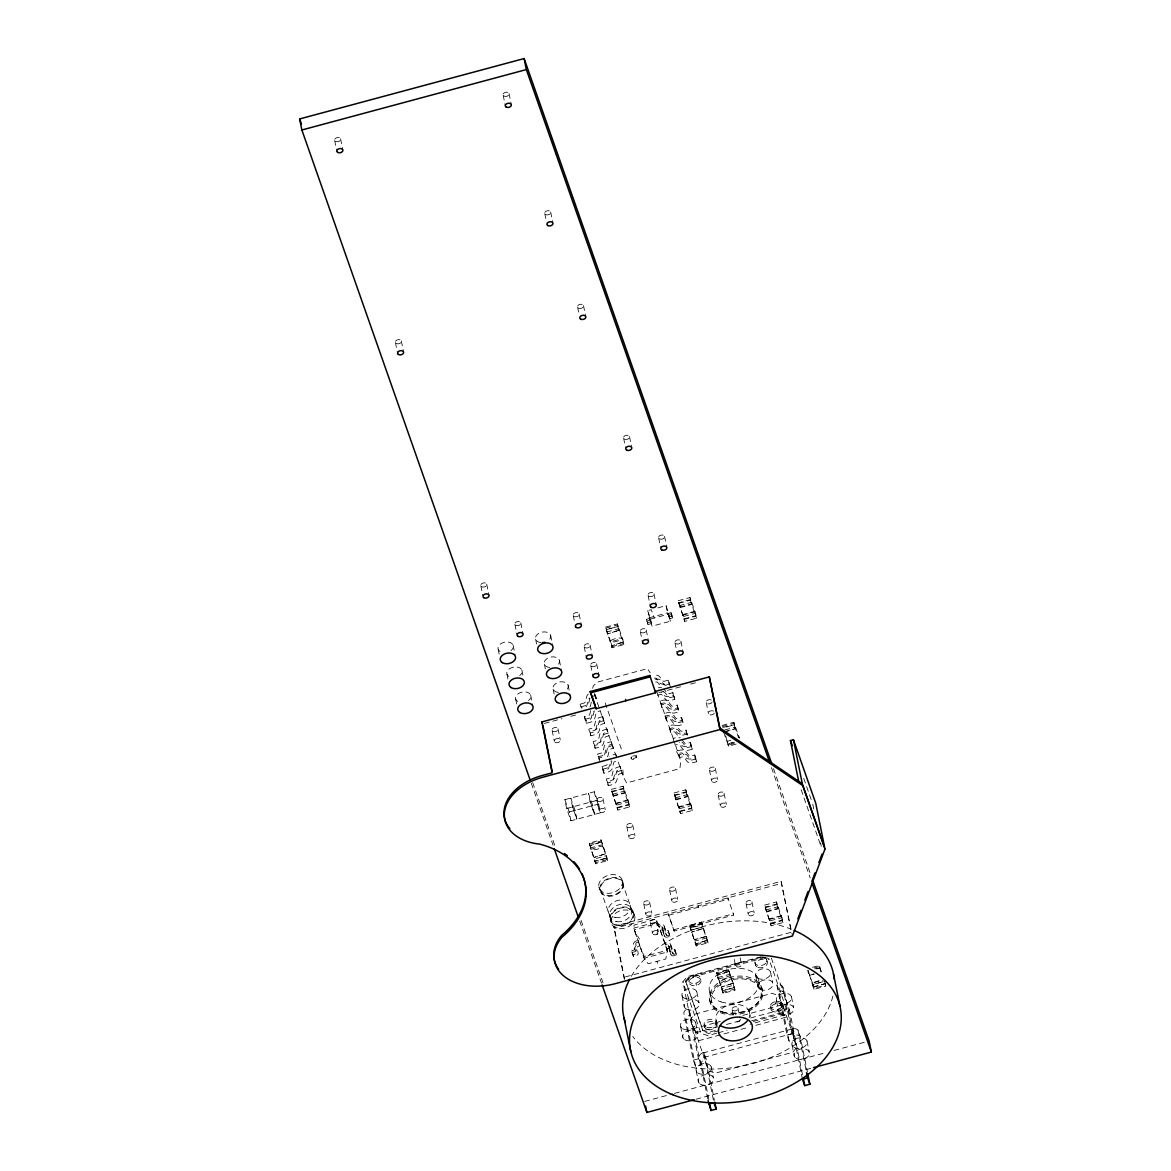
<?xml version="1.0" encoding="UTF-8"?>
<svg xmlns="http://www.w3.org/2000/svg" width="1171" height="1171" viewBox="0 0 1171 1171"><rect width="100%" height="100%" fill="white"/><g stroke="black" fill="none" stroke-linecap="round" stroke-linejoin="round"><path stroke-width="0.75" stroke-dasharray="5 3.75" d="M622.899 769.903L623.309 776.636L626.587 782.945L679.868 768.615L680.79 761.165L674.657 742.546M657.165 934.429L657.751 923.392L656.214 919.089L634.038 925.061L634.17 929.745L644.167 958.229L648.105 963.748L665.787 958.99L667.426 950.223L657.414 921.738L633.833 928.091L644.167 958.229L667.748 951.877L657.751 923.392L634.17 929.745L639.483 939.201M592.716 688.328L593.331 685.679L598.235 681.888L647.446 668.641L650.198 672.857M589.935 698.311L589.13 701.678A5.84 4.289 -19.4 0 1 584.402 705.908L580.655 706.918L580.099 704.166L584.036 703.083A2.02 1.478 -19.4 0 0 585.427 701.853L586.803 696.189A5.855 4.289 -19.4 0 1 588.31 694.037M591.311 702.234L590.521 705.615A5.84 4.289 -19.4 0 1 589.921 706.962M590.667 710.724L589.803 714.325A2.02 1.478 -19.4 0 1 588.413 715.554L584.475 716.637L585.032 719.389L586.408 723.327L590.155 722.317A5.84 4.289 -19.4 0 0 594.897 718.086L596.083 713.022A2.035 1.493 -19.4 0 1 597.737 711.544L600.225 710.87M594.312 710.782L593.521 714.149A5.84 4.289 -19.4 0 1 588.779 718.379L585.032 719.389M611.833 760.682L611.042 764.048A5.84 4.289 -19.4 0 1 606.3 768.278L602.553 769.288L601.996 766.522L605.934 765.453A2.02 1.478 -19.4 0 0 607.325 764.209L607.398 763.99M700.741 1065.156L690.597 1014.862L688.358 1008.48A5.65 4.142 -19.4 0 0 683.805 1012.856L693.349 1060.15L695.589 1066.532L700.741 1065.156L698.502 1058.76L682.883 981.825L687.114 976.658L762.731 956.312M719.053 1030.67L708.66 1033.466L703.229 1031.71L685.591 981.02L688.958 976.907L763.404 956.868M685.811 982.103L689.177 977.99L763.624 957.951L769.069 959.708M771.308 958.024L789.415 1009.592L785.185 1014.759L750.011 1024.23M751.723 1020.731L782.887 1012.344L786.268 1008.216L786.488 1009.3L783.106 1013.427L751.943 1021.815M678.229 600.708L690.012 597.547L695.53 613.253L696.54 618.229L684.742 621.391L678.229 600.708L684.742 621.391M657.868 607.895L666.109 605.67L670.485 621.201L652.027 626.163L647.651 610.647L651.281 609.681L654.208 618.01M679.034 603.226L690.817 600.064M679.224 605.685L691.022 602.509L696.54 618.229M605.553 627.1L617.337 623.923L622.855 639.644L623.865 644.606L612.067 647.783L605.553 627.1L610.999 642.879L622.855 639.644C619.752 633.409 596.317 647.475 622.284 638.224M679.809 607.09L691.593 603.929M605.831 628.139L617.629 624.963L618.142 626.441L606.344 629.617L618.142 626.441M649.1 617.834L667.558 612.857L670.485 621.201M646.436 619.298L649.598 618.449L650.769 621.786L651.149 623.66L647.987 624.509L646.436 619.298L647.987 624.509M668.07 613.487L671.027 612.696L672.169 616.034L672.535 617.907L669.607 618.698L668.07 613.487L669.607 618.698M647.651 610.647L650.578 618.991L669.036 614.028M606.549 632.062L618.405 628.827L623.865 644.606M646.816 621.172L649.964 620.323L649.598 618.449M668.304 615.434L671.407 614.57L671.027 612.696M647.622 622.621L650.769 621.786M669.226 616.824L672.169 616.034L671.334 613.619M683.161 615.024L694.959 611.848M683.747 616.429L695.53 613.253M683.952 618.874L695.735 615.712M611.789 646.743L623.572 643.567M592.702 696.335L595.278 695.647L594.59 693.686M666.182 685.079L669.841 684.098L668.451 680.161L664.513 681.215A2.02 1.478 -19.4 0 1 662.786 680.819L659.39 676.443A5.855 4.289 -19.4 0 0 654.369 675.243L653.886 675.36M670.398 686.85L669.007 682.927L665.274 683.937A5.84 4.289 -19.4 0 1 659.405 682.561L656.389 678.624A2.035 1.493 -19.4 0 0 654.355 678.141M544.339 723.444L561.963 718.701M570.775 716.33L577.83 714.442M658.892 692.632L681.8 686.455M690.612 684.084L697.667 682.195M657.634 695.208L660.107 694.549A2.035 1.493 -19.4 0 1 662.157 695.032L665.157 698.955A5.84 4.289 -19.4 0 0 671.027 700.331L674.774 699.336L674.218 696.569L672.842 692.647L668.89 693.686A2.02 1.478 -19.4 0 1 667.177 693.291L664.03 689.192M674.774 699.336L673.398 695.398L669.651 696.408A5.84 4.289 -19.4 0 1 663.781 695.032L661.776 692.412M674.218 696.569L670.266 697.623A2.02 1.478 -19.4 0 1 668.553 697.213L665.157 692.837A5.855 4.289 -19.4 0 0 662.976 691.68M584.475 716.637L585.851 720.56L589.803 719.492A2.02 1.478 -19.4 0 0 591.179 718.247L592.555 712.583A5.855 4.289 -19.4 0 1 593.316 711.251M602.67 716.667L599.611 717.501A5.855 4.289 -19.4 0 0 595.556 721.131L594.18 726.796A2.02 1.478 -19.4 0 1 592.804 728.04L588.852 729.109L589.408 731.86L590.799 735.798L594.531 734.788A5.84 4.289 -19.4 0 0 599.274 730.558L600.474 725.493A2.035 1.493 -19.4 0 1 602.114 724.015L604.602 723.356L602.67 716.667L603.226 719.418L600.738 720.092A2.035 1.493 -19.4 0 0 599.084 721.57L597.898 726.62A5.84 4.289 -19.4 0 1 593.155 730.865L589.408 731.86M660.634 703.756L663.108 703.098A2.035 1.493 -19.4 0 1 665.157 703.581L668.158 707.504A5.84 4.289 -19.4 0 0 674.028 708.879L677.775 707.87L679.151 711.807L675.404 712.817A5.84 4.289 -19.4 0 1 669.534 711.426L666.533 707.504A2.035 1.493 -19.4 0 0 664.484 707.021L662.01 707.694L660.078 701.005L663.137 700.199A5.855 4.289 -19.4 0 1 668.158 701.385L671.554 705.762A2.02 1.478 -19.4 0 0 673.266 706.157L677.219 705.118L679.151 711.807M604.046 720.589L600.986 721.438A5.855 4.289 -19.4 0 0 596.947 725.054L595.571 730.719A2.02 1.478 -19.4 0 1 594.18 731.963L590.243 733.031L588.852 729.109M678.595 709.041L674.657 710.094A2.02 1.478 -19.4 0 1 672.93 709.685L669.534 705.308A5.855 4.289 -19.4 0 0 664.513 704.122L661.454 704.927L662.01 707.694M607.046 729.138L603.987 729.972A5.855 4.289 -19.4 0 0 599.947 733.602L598.571 739.267A2.02 1.478 -19.4 0 1 597.181 740.511L593.243 741.58L593.799 744.346L595.175 748.269L598.923 747.259A5.84 4.289 -19.4 0 0 603.65 743.029L604.851 737.964A2.035 1.493 -19.4 0 1 606.505 736.486L608.979 735.827L607.046 729.138L607.603 731.89L605.114 732.563A2.035 1.493 -19.4 0 0 603.475 734.041L602.275 739.106A5.84 4.289 -19.4 0 1 597.532 743.336L593.799 744.346M665.011 716.228L667.485 715.569A2.035 1.493 -19.4 0 1 669.534 716.052L672.535 719.975A5.84 4.289 -19.4 0 0 678.404 721.351L682.151 720.341L683.527 724.278L679.795 725.288A5.84 4.289 -19.4 0 1 673.925 723.912L670.91 719.975A2.035 1.493 -19.4 0 0 668.875 719.492L666.387 720.165L664.455 713.476L667.514 712.671A5.855 4.289 -19.4 0 1 672.535 713.856L675.93 718.233A2.02 1.478 -19.4 0 0 677.658 718.643L681.595 717.589L683.527 724.278M608.422 733.061L605.363 733.91A5.855 4.289 -19.4 0 0 601.323 737.54L599.947 743.19A2.02 1.478 -19.4 0 1 598.557 744.434L594.619 745.503L593.243 741.58M682.971 721.512L679.034 722.566A2.02 1.478 -19.4 0 1 677.306 722.156L673.911 717.779A5.855 4.289 -19.4 0 0 668.89 716.593L665.831 717.399L666.387 720.165M607.442 756.861A5.84 4.289 -19.4 0 0 608.042 755.5L609.227 750.45A2.035 1.493 -19.4 0 1 610.881 748.972L613.355 748.298L611.423 741.609L608.364 742.458A5.855 4.289 -19.4 0 0 604.324 746.073L602.948 751.738A2.02 1.478 -19.4 0 1 601.557 752.982L597.62 754.051L599.098 759.437M669.388 728.699L671.876 728.04A2.035 1.493 -19.4 0 1 673.911 728.523L676.926 732.446A5.84 4.289 -19.4 0 0 682.795 733.822L686.528 732.826L687.919 736.749L685.972 730.06L682.034 731.114A2.02 1.478 -19.4 0 1 680.322 730.704L676.911 726.327A5.855 4.289 -19.4 0 0 671.891 725.142L668.831 725.947L670.763 732.636L673.252 731.963A2.035 1.493 -19.4 0 1 675.301 732.446L678.302 736.383A5.84 4.289 -19.4 0 0 680.263 737.715M612.799 745.532L609.754 746.381A5.855 4.289 -19.4 0 0 605.7 750.011L604.324 755.676A2.02 1.478 -19.4 0 1 602.933 756.905L598.996 757.988L597.62 754.051M598.176 756.817L601.923 755.807A5.84 4.289 -19.4 0 0 606.651 751.577L607.851 746.513A2.035 1.493 -19.4 0 1 609.505 745.034L611.979 744.375L611.423 741.609M687.362 733.983L683.41 735.037A2.02 1.478 -19.4 0 1 681.698 734.641L678.287 730.265A5.855 4.289 -19.4 0 0 673.281 729.065L670.207 729.87L670.763 732.636M722.024 725.449L733.822 722.273L739.34 737.993M722.317 726.488L734.1 723.327L734.627 724.79L722.829 727.967M722.727 727.411L734.627 724.79M724.717 729.957L734.89 727.176L738.477 737.628M725.303 731.377L735.403 728.655L725.405 731.934M674.598 742.341L675.155 745.107L677.628 744.434A2.035 1.493 -19.4 0 1 679.678 744.932L682.678 748.855A5.84 4.289 -19.4 0 0 688.548 750.23L692.295 749.22L691.739 746.469L690.363 742.531L686.411 743.585A2.02 1.478 -19.4 0 1 684.698 743.175L681.551 739.091M692.295 749.22L690.919 745.298L687.172 746.308A5.84 4.289 -19.4 0 1 681.302 744.932L679.297 742.312M691.739 746.469L687.787 747.508A2.02 1.478 -19.4 0 1 686.074 747.113L682.678 742.736A5.855 4.289 -19.4 0 0 681.917 742.151M601.996 766.522L603.372 770.459L607.325 769.376A2.02 1.478 -19.4 0 0 608.7 768.147L610.076 762.482A5.855 4.289 -19.4 0 1 610.838 761.135M620.191 766.551L617.132 767.4A5.855 4.289 -19.4 0 0 613.077 771.03L611.701 776.695A2.02 1.478 -19.4 0 1 610.325 777.925L606.373 778.993L606.929 781.76L608.32 785.682L612.052 784.687A5.84 4.289 -19.4 0 0 616.795 780.457L617.995 775.392A2.035 1.493 -19.4 0 1 619.635 773.914L622.123 773.241L620.191 766.551L620.747 769.318L618.259 769.976A2.035 1.493 -19.4 0 0 616.605 771.469L615.419 776.519A5.84 4.289 -19.4 0 1 610.677 780.75L606.929 781.76M602.553 769.288L603.929 773.211L607.676 772.201A5.84 4.289 -19.4 0 0 612.418 767.971L613.604 762.921A2.035 1.493 -19.4 0 1 615.258 761.443L617.746 760.769L623.309 776.636M730.924 740.262L727.484 741.228L728.274 745.093L735.007 743.278M621.567 770.489L618.508 771.323A5.855 4.289 -19.4 0 0 614.468 774.953L613.092 780.618A2.02 1.478 -19.4 0 1 611.701 781.862L607.764 782.931L606.373 778.993M732.797 742.253L727.864 744.171L734.598 742.355M696.672 761.692L695.296 757.769L691.549 758.779A5.84 4.289 -19.4 0 1 685.679 757.403L682.678 753.465A2.035 1.493 -19.4 0 0 680.629 752.982L678.155 753.656L679.531 757.578L682.005 756.92A2.035 1.493 -19.4 0 1 684.054 757.403L687.055 761.326A5.84 4.289 -19.4 0 0 692.925 762.702L696.672 761.692L696.116 758.94L694.74 755.002L690.788 756.056A2.02 1.478 -19.4 0 1 689.075 755.661L685.679 751.27A5.855 4.289 -19.4 0 0 680.658 750.084L677.599 750.889L678.214 753.846M723.722 732.387L728.552 746.132L736.969 743.863M696.116 758.94L692.178 759.994A2.02 1.478 -19.4 0 1 690.451 759.584L687.055 755.207A5.855 4.289 -19.4 0 0 682.034 754.022L678.975 754.827L679.604 757.783M564.861 799.676L594.341 791.742L598.659 804.023L600.43 812.85L570.965 820.783L566.647 808.517L564.861 799.676L569.179 811.957L570.965 820.783M611.321 789.371L623.104 786.195L628.622 801.915L629.632 806.878L617.834 810.054L611.321 789.371L617.834 810.054M612.126 791.889L623.909 788.712M612.316 794.333L624.114 791.172L629.632 806.878M612.901 795.753L624.685 792.577M566.647 808.517L596.127 800.583L600.43 812.85M569.179 811.957L598.659 804.023M616.253 803.672L628.051 800.496M616.839 805.092L628.622 801.915M617.044 807.536L628.827 804.36M674.042 792.972L685.825 789.796L691.358 805.516L692.354 810.478L680.556 813.655L674.042 792.972L680.556 813.655M674.847 795.49L686.63 792.313M675.038 797.934L686.835 794.772L692.354 810.478M675.623 799.354L687.406 796.178M678.975 807.273L690.773 804.096M679.561 808.693L691.358 805.516M679.765 811.137L691.549 807.961M606.724 858.094L594.941 861.271L606.724 858.094L607.237 859.573L595.454 862.734L594.678 858.885L606.519 855.65L607.529 860.612L595.732 863.788L589.218 843.105L601.001 839.929L606.461 855.708M589.496 844.145L601.294 840.968M590.799 849.487C617.088 840.075 592.76 854.493 590.272 848.009L602.07 844.833L602.582 846.311M624.304 979.073L613.692 926.407L781.101 881.368L792.064 934.224M613.692 926.407L614.394 928.398L781.804 883.344M668.582 915.224L728.157 899.196L727.894 897.864L733.734 915.078L674.159 931.106L668.304 913.892L674.159 931.106M669.607 934.721L668.231 930.784C662.962 929.042 665.684 938.469 669.607 934.721L669.944 936.376L667.368 937.063A2.679 1.961 -19.4 0 1 664.396 935.834L663.342 930.579A1.537 1.127 -19.4 0 0 661.644 929.876L660.166 930.272L659.829 928.618L661.791 928.105A3.835 2.81 -19.4 0 1 665.45 929.642L666.621 935.263M708.074 942.772L702.629 926.993L690.773 930.228L689.763 925.266L701.561 922.089L708.074 942.772L696.291 945.948L690.831 930.169M764.634 905.11L776.432 901.948L781.95 917.654L782.945 922.631L771.162 925.793L764.634 905.11L771.162 925.793M673.881 929.774L733.47 913.746L733.734 915.078M669.944 936.376L668.568 932.438L665.977 933.141A2.679 1.961 -19.4 0 1 663.02 931.896L661.952 926.656A1.537 1.127 -19.4 0 0 660.268 925.954L658.79 926.349L658.453 924.695L660.415 924.182A3.835 2.81 -19.4 0 1 664.074 925.705L665.45 929.642M690.568 927.783C716.974 918.942 692.764 929.891 690.056 926.305L701.839 923.129L702.366 924.607M765.439 907.627L777.237 904.466M765.644 910.087L777.427 906.91L782.945 922.631M766.215 911.492L778.012 908.315M631.711 950.823L634.594 949.871L633.496 944.148A3.835 2.81 -19.4 0 1 636.204 940.913L638.151 940.372L638.488 942.026L637.009 942.421A1.537 1.127 -19.4 0 0 635.765 943.914L636.819 949.169A2.679 1.961 -19.4 0 1 634.623 951.789L632.047 952.477L631.711 950.823L633.423 956.414L635.999 955.712A2.679 1.961 -19.4 0 0 638.195 953.092L637.141 947.851A1.537 1.127 -19.4 0 1 638.385 946.344L639.864 945.948L639.527 944.294L637.58 944.836A3.835 2.81 -19.4 0 0 634.887 948.071L635.97 953.794L633.087 954.76M706.494 936.39L694.71 939.566L706.494 936.39L707.021 937.869M769.581 919.411L781.364 916.249M707.079 937.81L695.223 941.03L694.71 939.566M770.152 920.83L781.95 917.654M770.357 923.275L782.155 920.113M676.165 953.384L674.789 949.447C669.314 947.778 672.388 957.161 676.165 953.384L676.501 955.038L673.911 955.726A2.679 1.961 -19.4 0 1 670.954 954.482L669.885 949.242A1.537 1.127 -19.4 0 0 668.187 948.539L666.723 948.934L666.387 947.28L668.348 946.768A3.835 2.81 -19.4 0 1 672.008 948.29L673.179 953.926M696.013 944.895L707.796 941.733M676.501 955.038L675.111 951.101L672.535 951.803A2.679 1.961 -19.4 0 1 669.563 950.559L668.509 945.319A1.537 1.127 -19.4 0 0 666.811 944.616L665.348 945.012L665.011 943.343L666.972 942.845A3.835 2.81 -19.4 0 1 670.617 944.368L672.008 948.29M722.888 992.276L722.112 988.412L733.954 985.177L734.964 990.154L723.166 993.315L716.652 972.633L728.435 969.471L733.895 985.235L734.671 989.1L722.888 992.276L722.375 990.798L734.158 987.636L734.671 989.1M716.93 973.687L728.728 970.51M717.647 977.609L729.504 974.374C733.324 977.58 716.52 982.088 717.721 977.551M718.233 979.015L730.016 975.838M812.498 967.319L819.246 965.504L822.291 974.213M814.474 967.919L819.524 966.558L820.037 968.022L816.67 968.929M814.87 968.827L820.037 968.022M814.079 973.701L809.146 975.619L814.196 974.257M819.012 980.625L812.396 982.981L824.179 979.805M825.087 982.879L825.76 986.187L813.977 989.363L808.136 970.642L812.908 984.46L824.691 981.283L825.482 985.148L813.684 988.324L812.908 984.46L824.765 981.225M813.172 986.846L824.955 983.669L825.76 986.187M813.274 987.402L824.955 983.669M717.735 1026.791L695.193 1032.866L694.301 1028.445L720.311 1021.449M742.853 1015.389L782.726 1004.645L796.983 1047.123L792.752 1052.29L715.379 1073.119L708.557 1070.923L694.301 1028.445M726.401 1024.464L742.004 1020.263M750.67 1017.936L783.619 1009.065L782.726 1004.645M715.364 1030.509L708.44 1032.368L703.01 1030.626L685.591 981.02M716.593 1033.217L707.811 1035.588L700.99 1033.393L682.883 981.825M718.35 1032.749L727.147 1030.378M698.604 1040.726L748.898 1027.187M755.822 1025.328L787.044 1016.926M702.922 1053.007L791.347 1029.207M693.349 1060.15L698.502 1058.76M703.815 1057.413L792.24 1033.627M787 1035.135L792.167 1033.744L794.406 1040.126L789.239 1041.517L787 1035.135L776.856 984.84A5.65 4.142 -19.4 0 1 782.623 986.45L784.863 992.832L794.406 1040.126M644.665 1101.413L672.725 1093.86M674.481 1093.392L825.292 1052.802M834.059 1050.446L865.618 1041.956M695.998 1099.232L811.723 1068.098M655.262 679.282L655.76 679.18A5.855 4.289 -19.4 0 1 660.766 680.366L664.177 684.742A2.02 1.478 -19.4 0 0 665.889 685.152M658.263 687.831L658.761 687.714A5.855 4.289 -19.4 0 1 661.6 687.758M764.765 957.307L768.849 958.61L786.488 1009.3M665.245 931.34L664.074 925.705M671.817 950.032L670.617 944.368M676.56 751.548L680.234 758.413M700.961 980.039L700.463 979.058A6.118 4.142 -11.4 0 0 693.905 977.448L692.398 977.946A6.118 4.142 -11.4 0 0 689.046 982.85L689.543 983.83A6.118 4.142 -11.4 0 0 696.116 985.44L697.609 984.943A6.118 4.142 -11.4 0 0 700.961 980.039L700.419 977.653M688.607 980.625L689.09 981.62A6.118 4.142 -11.4 0 0 695.662 983.23L697.169 982.732A6.118 4.142 -11.4 0 0 700.507 977.829L700.024 976.834A6.118 4.142 -11.4 0 0 693.452 975.238L691.944 975.736A6.118 4.142 -11.4 0 0 688.607 980.625L689.134 983.025M594.692 694.125L597.532 700.199M665.889 946.636L667.426 950.223L643.845 956.575L643.713 952.594M803.716 778.334L812.162 802.369M801.125 789.664L821.032 846.326M773.489 768.674L811.02 875.542M771.484 767.649L810.215 877.972M739.282 738.052L738.652 736.032M820.827 971.886L819.246 965.504M725.683 735.827L728.552 746.132M802.486 1079.238L792.343 1028.943A5.504 4.04 -19.4 0 1 798.022 1030.129L800.261 1036.511L807.39 1071.86M776.856 984.84L779.11 991.222L789.239 1041.517M792.343 1028.943L794.582 1035.325A5.504 4.04 -19.4 0 1 800.261 1036.511M783.619 1009.065L778.876 995.57L772.055 993.359L694.681 1014.188L690.451 1019.356L695.193 1032.866M657.077 692.456L673.969 740.584M734.964 990.154L728.435 969.471M716.652 972.633L723.166 993.315M689.763 925.266L696.291 945.948M605.187 702.981L621.611 749.777M616.488 756.042L615.8 754.08L612.755 754.929A5.855 4.289 -19.4 0 0 609.813 756.803M594.385 694.286L616.356 756.847M661.922 926.51L663.298 930.447M668.465 945.173L669.856 949.11M663.093 932.145L664.469 936.068M669.636 950.808L671.027 954.731M707.708 1098.793L699.16 1056.374A5.504 4.04 -19.4 0 1 703.8 1052.422L706.04 1058.804L714.412 1100.301M580.099 704.166L581.475 708.089L585.412 707.021A2.02 1.478 -19.4 0 0 586.803 705.776L588.179 700.112A5.855 4.289 -19.4 0 1 589.686 697.96M656.946 961.376L657.634 963.338M622.387 880.782A12.237 8.973 -19.4 0 1 606.241 893.195A12.237 8.973 -19.4 0 1 603.153 877.899A12.237 8.973 -19.4 0 1 622.387 880.782L623.426 883.739A12.237 8.973 -19.4 0 1 607.281 896.137A12.237 8.973 -19.4 0 1 604.192 880.841A12.237 8.973 -19.4 0 1 623.426 883.739M633.774 913.204A12.237 8.973 -19.4 0 1 617.629 925.602A12.237 8.973 -19.4 0 1 614.541 910.306A12.237 8.973 -19.4 0 1 633.774 913.204L634.799 916.146A12.237 8.973 -19.4 0 1 618.654 928.559A12.237 8.973 -19.4 0 1 615.58 913.263A12.237 8.973 -19.4 0 1 634.799 916.146M622.679 883.929A11.476 8.402 -19.4 0 1 607.544 895.566A11.476 8.402 -19.4 0 1 604.66 881.221A11.476 8.402 -19.4 0 1 622.679 883.929L633.028 913.395A11.476 8.402 -19.4 0 1 617.893 925.031A11.476 8.402 -19.4 0 1 615.009 910.687A11.476 8.402 -19.4 0 1 633.028 913.395M590.008 801.066L594.312 813.333M607.529 860.612L601.001 839.929M632.047 952.477L633.423 956.414M589.218 843.105L595.732 863.788M594.941 861.271L595.454 862.734M572.326 805.824L576.63 818.105M600.577 889.887L610.925 919.352M598.805 887.135L599.845 890.077M610.193 919.542L611.218 922.485M532.688 782.535L555.683 848.038M581.109 920.435L603.504 984.211M531.283 783.238L553.078 845.286M579.704 921.123L601.499 983.186M782.901 1007.075L782.667 1006.021A6.118 4.142 -11.4 0 0 776.754 1003.62L775.187 1003.942A6.118 4.142 -11.4 0 0 770.796 1008.509L771.03 1009.563A6.118 4.142 -11.4 0 0 776.944 1011.978L778.51 1011.642A6.118 4.142 -11.4 0 0 782.901 1007.075L782.272 1004.001M770.342 1006.299L770.577 1007.353A6.118 4.142 -11.4 0 0 776.49 1009.753L778.056 1009.431A6.118 4.142 -11.4 0 0 782.448 1004.864L782.228 1003.81A6.118 4.142 -11.4 0 0 776.3 1001.41L774.748 1001.732A6.118 4.142 -11.4 0 0 770.342 1006.299L770.986 1009.373M812.762 804.082L814.182 811.122M820.564 842.769L821.281 846.282M812.967 984.401L813.977 989.363M807.785 970.335L808.444 973.657M781.101 881.368L791.362 932.233L623.953 977.287L624.641 979.278L614.394 928.398M807.024 1041.063L809.249 1052.114M776.432 901.948L777.427 906.91M791.435 996.653L793.66 1007.689M798.022 1030.129L806.219 1070.777M733.822 722.273L734.817 727.25M789.415 1009.592L802.603 1075.08M782.623 986.45L792.167 1033.744M792.05 1045.103L794.275 1056.14M776.461 1000.678L778.686 1011.729M770.518 971.974L772.743 983.011M777.778 1009.49L778.217 1011.7M766.771 959.796L767.225 962.006M775.026 1001.673L775.48 1003.884M751.958 901.89L754.183 912.926M690.012 597.547L691.022 602.509M706.245 702.585L708.47 713.622M724.088 793.338L726.313 804.389M746.059 903.47L748.284 914.507M761.721 987.68L762.058 989.363M758.457 979.234L760.579 989.758M754.988 962.972L755.427 965.182M715.32 768.396L717.545 779.432M755.778 975.941L758.003 986.977M718.189 794.933L720.414 805.97M664.543 536.318L666.767 547.355M709.421 769.976L711.646 781.028M680.878 641.137L683.103 652.188M658.658 537.899L660.561 547.369M740.16 957.834L741.433 964.143M674.979 642.733L676.882 652.188M749.381 1011.788L750.348 1016.574M666.109 605.67L667.558 612.857M694.74 755.002L695.296 757.769M629.5 436.534L631.418 445.99M734.276 959.415L735.534 965.724M690.363 742.531L690.919 745.298M685.972 730.06L686.528 732.826M681.595 717.589L682.151 720.341M623.616 438.115L625.519 447.585M677.219 705.118L677.775 707.87M734.158 987.636L722.375 990.798M738.008 1008.026L739.926 1017.497M653.989 593.77L656.214 604.807M672.842 692.647L673.398 695.398M668.451 680.161L669.007 682.927M732.124 1009.622L733.397 1015.93M648.105 595.351L650.329 606.388M685.825 789.796L686.835 794.772M650.578 618.991L652.027 626.163M673.764 741.184L673.208 738.418L676.282 737.613A5.855 4.289 -19.4 0 1 679.634 737.803M583.509 305.558L585.734 316.594M646.231 629.983L648.456 641.035M577.61 307.139L579.206 315.028M701.561 922.089L702.556 927.051M698.092 905.871L698.37 907.218M640.332 631.579L642.235 641.035M716.286 1020.702L717.252 1025.474M715.979 1021.844L716.418 1024.054M709.831 992.32L711.953 1002.859M710.138 1001.556L710.475 1003.254M550.663 212.01L552.888 223.046M544.764 213.59L546.359 221.48M695.925 983.142L696.379 985.353M704.181 1025.006L704.635 1027.23M696.833 991.808L699.058 1002.844M693.188 975.326L693.627 977.536M675.491 888.335L677.716 899.372M711.207 1066.854L713.432 1077.891M617.337 623.923L618.347 628.886M703.8 1052.422L713.929 1102.716M509.048 93.504L511.273 104.556M669.592 889.916L671.817 900.953M695.603 1022.444L697.828 1033.481M708.879 1099.876L701.4 1062.756A5.504 4.04 -19.4 0 1 706.04 1058.804M689.397 1011.422L691.739 1023.044M503.149 95.1L505.374 106.137M636.277 755.866L636.497 756.964M674.789 949.447L675.111 951.101M611.072 642.806L612.067 647.783M682.093 995.774L684.318 1006.811M668.231 930.784L668.568 932.438M695.589 1066.532L686.045 1019.238A5.65 4.142 -19.4 0 1 690.597 1014.862M696.233 1070.88L698.458 1081.931M631.067 757.271L631.286 758.369M680.629 1026.469L682.854 1037.506M656.184 920.83L658.409 931.867M649.612 902.124L651.837 913.16M632.691 824.765L634.916 835.801M623.104 786.195L624.114 791.172M650.286 922.426L652.51 933.463M596.639 663.811L598.879 674.847M643.713 903.705L645.938 914.756M626.792 826.345L629.017 837.397M590.082 645.104L592.306 656.141M590.755 665.391L592.98 676.428M579.118 613.911L581.358 624.948M595.219 695.442L595.834 698.399M584.183 646.685L586.086 656.141M607.764 782.931L608.32 785.682M573.234 615.507L574.507 621.816M603.372 770.459L603.929 773.211M598.996 757.988L599.552 760.74M594.619 745.503L595.175 748.269M590.243 733.031L590.799 735.798M603.021 798.622L605.246 809.659M585.851 720.56L586.408 723.327M597.122 800.203L599.347 811.24M594.341 791.742L596.127 800.583M568.125 685.137L570.35 696.174M559.372 660.181L561.597 671.232M550.604 635.238L552.829 646.275M553.151 689.163L554.425 695.472M558.011 728.816L560.236 739.852M544.398 664.22L545.349 668.948M535.63 639.264L536.596 644.006M552.127 730.397L554.351 741.433M520.788 622.782L523.013 633.833M530.697 695.208L532.6 704.664M514.889 624.377L516.792 633.833M521.929 670.266L523.525 678.141M513.176 645.309L515.079 654.779M515.723 699.233L516.674 703.961M506.955 674.291L507.921 679.019M486.741 584.168L488.966 595.205M498.202 649.349L499.153 654.077M480.842 585.749L482.745 595.219M401.316 340.937L403.541 351.973M395.417 342.518L397.335 351.988M340.585 138.837L342.81 149.873M334.686 140.432L336.911 151.469M712.085 702.088A3.059 2.064 -11.4 0 1 707.826 703.8A3.059 2.064 -11.4 0 1 706.772 700.785A3.059 2.064 -11.4 0 1 711.397 700.112M540.9 642.586A7.773 5.255 -11.4 0 1 536.259 635.59A7.773 5.255 -11.4 0 1 547.735 632.501A7.773 5.255 -11.4 0 1 548.379 640.566M500.076 651.574A7.773 5.255 -11.4 0 1 500.427 644.021A7.773 5.255 -11.4 0 1 511.303 643.084A7.773 5.255 -11.4 0 1 510.951 650.637M549.653 667.529A7.773 5.255 -11.4 0 1 545.027 660.532A7.773 5.255 -11.4 0 1 556.488 657.458A7.773 5.255 -11.4 0 1 557.147 665.509M508.843 676.516A7.773 5.255 -11.4 0 1 509.195 668.963A7.773 5.255 -11.4 0 1 520.056 668.041A7.773 5.255 -11.4 0 1 519.704 675.594M558.421 692.471A7.773 5.255 -11.4 0 1 553.781 685.489A7.773 5.255 -11.4 0 1 565.256 682.4A7.773 5.255 -11.4 0 1 565.9 690.466M517.597 701.458A7.773 5.255 -11.4 0 1 517.948 693.905A7.773 5.255 -11.4 0 1 528.824 692.983A7.773 5.255 -11.4 0 1 528.472 700.536M714.31 713.124A3.059 2.064 -11.4 0 1 709.597 714.691A3.059 2.064 -11.4 0 1 709.758 711.251A3.059 2.064 -11.4 0 1 714.354 712.027M740.248 1019.063A3.059 2.064 -11.4 0 1 737.979 1021.829A3.059 2.064 -11.4 0 1 734.349 1020.658M832.888 996.111A107.029 72.441 -11.4 0 1 742.809 1065.932A107.029 72.441 -11.4 0 1 632.75 1036.408M631.271 976.394A107.029 72.441 -11.4 0 1 790.776 928.998M717.852 1023.395A17.17 11.622 -11.4 0 1 731.158 1004.733A17.17 11.622 -11.4 0 1 749.103 1017.906M762.628 957.19A6.118 4.142 -11.4 0 1 765.732 963.367A6.118 4.142 -11.4 0 1 755.807 964.216A6.118 4.142 -11.4 0 1 759.496 957.454M779.11 991.222A5.65 4.142 -19.4 0 1 784.863 992.832M733.705 1014.818A26.772 18.121 -11.4 0 1 714.383 988.324A26.772 18.121 -11.4 0 1 759.877 985.484A26.772 18.121 -11.4 0 1 735.417 1014.701M636.029 755.441A2.708 1.83 -11.4 0 1 634.287 758.31A2.708 1.83 -11.4 0 1 630.993 756.788M632.633 756.173A2.708 1.83 -11.4 0 1 636.541 757.125A2.708 1.83 -11.4 0 1 633.335 759.54A2.708 1.83 -11.4 0 1 631.608 756.934M655.731 682.078A2.035 1.493 -19.4 0 1 657.78 682.561L660.781 686.484A5.84 4.289 -19.4 0 0 661.425 687.128M690.714 599.508L678.917 602.684L679.912 607.647L691.71 604.47L690.714 599.508M618.917 630.305L607.237 634.023L618.917 630.305M694.842 611.291L683.059 614.468L684.054 619.43L695.852 616.253L694.842 611.291M623.06 642.089L611.379 645.821L623.06 642.089M623.806 788.156L612.009 791.333L613.004 796.309L624.802 793.133L623.806 788.156M627.934 799.954L616.151 803.116L617.146 808.092L628.944 804.916L627.934 799.954M686.528 791.757L674.73 794.933L675.74 799.91L687.523 796.734L686.528 791.757M690.656 803.555L678.873 806.717L679.868 811.693L691.666 808.517L690.656 803.555M601.689 841.89L590.023 845.623L601.689 841.89M605.831 853.674L594.151 857.406L605.831 853.674M777.12 903.91L765.336 907.086L766.332 912.048L778.115 908.872L777.12 903.91M703.142 928.471L691.461 932.189L703.142 928.471M781.262 915.693L769.464 918.869L770.474 923.831L782.257 920.655L781.262 915.693M707.284 940.254L695.603 943.987L707.284 940.254M729.138 971.432L717.457 975.15L729.138 971.432M733.266 983.216L721.585 986.933L733.266 983.216M671.993 616.224L671.407 614.57L672.535 617.907L671.949 616.239M592.76 805.604L588.442 793.338L590.228 802.164L594.546 814.445L592.76 805.604M575.078 810.376L570.76 798.095L572.546 806.921L576.849 819.202L575.078 810.376M552.858 731.275A3.059 2.064 -11.4 0 0 557.967 729.899A3.059 2.064 -11.4 0 0 554.381 727.645A3.059 2.064 -11.4 0 0 552.858 731.275M644.445 904.583A3.059 2.064 -11.4 0 0 649.554 903.207A3.059 2.064 -11.4 0 0 645.968 900.953A3.059 2.064 -11.4 0 0 644.445 904.583M718.921 795.812A3.059 2.064 -11.4 0 0 724.029 794.436A3.059 2.064 -11.4 0 0 720.443 792.167A3.059 2.064 -11.4 0 0 718.921 795.812M710.168 770.855A3.059 2.064 -11.4 0 0 715.276 769.479A3.059 2.064 -11.4 0 0 711.675 767.225A3.059 2.064 -11.4 0 0 710.168 770.855M627.524 827.224A3.059 2.064 -11.4 0 0 632.633 825.848A3.059 2.064 -11.4 0 0 629.047 823.594A3.059 2.064 -11.4 0 0 627.524 827.224M573.966 616.37A3.059 2.064 -11.4 0 0 579.074 615.009A3.059 2.064 -11.4 0 0 575.488 612.74A3.059 2.064 -11.4 0 0 573.966 616.37M648.836 596.229A3.059 2.064 -11.4 0 0 653.945 594.853A3.059 2.064 -11.4 0 0 650.359 592.599A3.059 2.064 -11.4 0 0 648.836 596.229M659.39 538.777A3.059 2.064 -11.4 0 0 664.499 537.401A3.059 2.064 -11.4 0 0 660.912 535.147A3.059 2.064 -11.4 0 0 659.39 538.777M624.348 438.993A3.059 2.064 -11.4 0 0 629.456 437.617A3.059 2.064 -11.4 0 0 625.87 435.363A3.059 2.064 -11.4 0 0 624.348 438.993M578.357 308.017A3.059 2.064 -11.4 0 0 583.465 306.641A3.059 2.064 -11.4 0 0 579.879 304.387A3.059 2.064 -11.4 0 0 578.357 308.017M545.496 214.469A3.059 2.064 -11.4 0 0 550.604 213.093A3.059 2.064 -11.4 0 0 547.018 210.839A3.059 2.064 -11.4 0 0 545.496 214.469M503.881 95.978A3.059 2.064 -11.4 0 0 508.99 94.602A3.059 2.064 -11.4 0 0 505.404 92.333A3.059 2.064 -11.4 0 0 503.881 95.978M335.433 141.296A3.059 2.064 -11.4 0 0 340.541 139.935A3.059 2.064 -11.4 0 0 336.955 137.666A3.059 2.064 -11.4 0 0 335.433 141.296M396.164 343.396A3.059 2.064 -11.4 0 0 401.272 342.02A3.059 2.064 -11.4 0 0 397.672 339.766A3.059 2.064 -11.4 0 0 396.164 343.396M481.574 586.627A3.059 2.064 -11.4 0 0 486.682 585.251A3.059 2.064 -11.4 0 0 483.096 582.997A3.059 2.064 -11.4 0 0 481.574 586.627M584.915 647.563A3.059 2.064 -11.4 0 0 590.023 646.187A3.059 2.064 -11.4 0 0 586.437 643.933A3.059 2.064 -11.4 0 0 584.915 647.563M641.079 632.457A3.059 2.064 -11.4 0 0 646.172 631.081A3.059 2.064 -11.4 0 0 642.586 628.812A3.059 2.064 -11.4 0 0 641.079 632.457M732.856 1010.485A3.059 2.064 -11.4 0 0 737.964 1009.124A3.059 2.064 -11.4 0 0 734.378 1006.855A3.059 2.064 -11.4 0 0 732.856 1010.485M591.487 666.27A3.059 2.064 -11.4 0 0 596.595 664.894A3.059 2.064 -11.4 0 0 593.009 662.64A3.059 2.064 -11.4 0 0 591.487 666.27M675.726 643.611A3.059 2.064 -11.4 0 0 680.819 642.235A3.059 2.064 -11.4 0 0 677.233 639.966A3.059 2.064 -11.4 0 0 675.726 643.611M746.805 904.349A3.059 2.064 -11.4 0 0 751.899 902.973A3.059 2.064 -11.4 0 0 748.313 900.719A3.059 2.064 -11.4 0 0 746.805 904.349M515.621 625.255A3.059 2.064 -11.4 0 0 520.729 623.88A3.059 2.064 -11.4 0 0 517.143 621.611A3.059 2.064 -11.4 0 0 515.621 625.255M597.854 801.081A3.059 2.064 -11.4 0 0 602.963 799.705A3.059 2.064 -11.4 0 0 599.376 797.451A3.059 2.064 -11.4 0 0 597.854 801.081M670.339 890.794A3.059 2.064 -11.4 0 0 675.447 889.418A3.059 2.064 -11.4 0 0 671.861 887.164A3.059 2.064 -11.4 0 0 670.339 890.794M651.017 923.29A3.059 2.064 -11.4 0 0 656.126 921.928A3.059 2.064 -11.4 0 0 652.54 919.659A3.059 2.064 -11.4 0 0 651.017 923.29M778.334 1002.903A7.773 5.255 -11.4 0 0 791.303 999.419A7.773 5.255 -11.4 0 0 782.184 993.681A7.773 5.255 -11.4 0 0 778.334 1002.903M682.503 1028.694A7.773 5.255 -11.4 0 0 695.472 1025.211A7.773 5.255 -11.4 0 0 686.367 1019.473A7.773 5.255 -11.4 0 0 682.503 1028.694M793.938 1047.328A7.773 5.255 -11.4 0 0 806.907 1043.829A7.773 5.255 -11.4 0 0 797.788 1038.092A7.773 5.255 -11.4 0 0 793.938 1047.328M698.106 1073.104A7.773 5.255 -11.4 0 0 711.075 1069.621A7.773 5.255 -11.4 0 0 701.956 1063.883A7.773 5.255 -11.4 0 0 698.106 1073.104M757.637 978.136A7.655 5.182 -11.4 0 0 770.401 974.696A7.655 5.182 -11.4 0 0 761.428 969.046A7.655 5.182 -11.4 0 0 757.637 978.136M683.937 997.97A7.655 5.182 -11.4 0 0 696.701 994.53A7.655 5.182 -11.4 0 0 687.743 988.88A7.655 5.182 -11.4 0 0 683.937 997.97M555.083 742.312A3.059 2.064 -11.4 0 0 560.192 740.936A3.059 2.064 -11.4 0 0 556.606 738.681A3.059 2.064 -11.4 0 0 555.083 742.312M646.685 915.62A3.059 2.064 -11.4 0 0 651.779 914.258A3.059 2.064 -11.4 0 0 648.192 911.989A3.059 2.064 -11.4 0 0 646.685 915.62M721.146 806.848A3.059 2.064 -11.4 0 0 726.254 805.472A3.059 2.064 -11.4 0 0 722.668 803.218A3.059 2.064 -11.4 0 0 721.146 806.848M712.392 781.891A3.059 2.064 -11.4 0 0 717.501 780.53A3.059 2.064 -11.4 0 0 713.915 778.261A3.059 2.064 -11.4 0 0 712.392 781.891M629.749 838.26A3.059 2.064 -11.4 0 0 634.858 836.899A3.059 2.064 -11.4 0 0 631.271 834.63A3.059 2.064 -11.4 0 0 629.749 838.26M736.281 966.602A3.059 2.064 -11.4 0 0 741.389 965.226A3.059 2.064 -11.4 0 0 737.803 962.972A3.059 2.064 -11.4 0 0 736.281 966.602M749.03 915.385A3.059 2.064 -11.4 0 0 754.139 914.009A3.059 2.064 -11.4 0 0 750.538 911.755A3.059 2.064 -11.4 0 0 749.03 915.385M600.079 812.118A3.059 2.064 -11.4 0 0 605.187 810.742A3.059 2.064 -11.4 0 0 601.601 808.488A3.059 2.064 -11.4 0 0 600.079 812.118M672.564 901.831A3.059 2.064 -11.4 0 0 677.672 900.455A3.059 2.064 -11.4 0 0 674.086 898.201A3.059 2.064 -11.4 0 0 672.564 901.831M653.242 934.341A3.059 2.064 -11.4 0 0 658.351 932.965A3.059 2.064 -11.4 0 0 654.765 930.696A3.059 2.064 -11.4 0 0 653.242 934.341M780.559 1013.954A7.773 5.255 -11.4 0 0 793.528 1010.456A7.773 5.255 -11.4 0 0 784.424 1004.718A7.773 5.255 -11.4 0 0 780.559 1013.954M684.728 1039.731A7.773 5.255 -11.4 0 0 697.696 1036.247A7.773 5.255 -11.4 0 0 688.592 1030.509A7.773 5.255 -11.4 0 0 684.728 1039.731M796.163 1058.364A7.773 5.255 -11.4 0 0 809.132 1054.866A7.773 5.255 -11.4 0 0 800.013 1049.128A7.773 5.255 -11.4 0 0 796.163 1058.364M700.331 1084.156A7.773 5.255 -11.4 0 0 713.3 1080.657A7.773 5.255 -11.4 0 0 704.181 1074.919A7.773 5.255 -11.4 0 0 700.331 1084.156M759.862 989.173A7.655 5.182 -11.4 0 0 772.626 985.733A7.655 5.182 -11.4 0 0 763.653 980.083A7.655 5.182 -11.4 0 0 759.862 989.173M686.162 1009.007A7.655 5.182 -11.4 0 0 698.926 1005.567A7.655 5.182 -11.4 0 0 689.968 999.917A7.655 5.182 -11.4 0 0 686.162 1009.007M706.889 1027.333A6.118 4.142 -11.4 0 0 716.125 1022.912A6.118 4.142 -11.4 0 0 707.225 1020.043A6.118 4.142 -11.4 0 0 706.889 1027.333M721.951 1011.685A26.772 18.121 -11.4 0 0 762.394 992.364A26.772 18.121 -11.4 0 0 723.415 979.82A26.772 18.121 -11.4 0 0 721.951 1011.685M758.135 967.495A6.118 4.142 -11.4 0 0 767.371 963.089A6.118 4.142 -11.4 0 0 758.471 960.22A6.118 4.142 -11.4 0 0 758.135 967.495M707.328 1029.543A6.118 4.142 -11.4 0 0 716.579 1025.123A6.118 4.142 -11.4 0 0 707.665 1022.254A6.118 4.142 -11.4 0 0 707.328 1029.543M723.093 1012.388A25.25 17.082 -11.4 0 0 761.223 994.179A25.25 17.082 -11.4 0 0 724.468 982.352A25.25 17.082 -11.4 0 0 723.093 1012.388M720.97 1001.864A25.25 17.082 -11.4 0 0 759.101 983.64A25.25 17.082 -11.4 0 0 722.346 971.813A25.25 17.082 -11.4 0 0 720.97 1001.864M615.229 917.42A11.476 8.402 -19.4 0 0 630.364 905.783A11.476 8.402 -19.4 0 0 612.331 903.075A11.476 8.402 -19.4 0 0 615.229 917.42M616.707 921.636A11.476 8.402 -19.4 0 0 631.842 909.999A11.476 8.402 -19.4 0 0 613.809 907.291A11.476 8.402 -19.4 0 0 616.707 921.636"/><path stroke-width="1.5" d="M797.802 918.869L800.993 910.35M804.828 900.118L808.019 891.585M811.84 881.353L815.031 872.834M818.866 862.588L822.057 854.069M530.068 779.798L301.869 129.996L299.644 118.944L524.11 58.55L771.674 763.507M301.869 129.996L526.335 69.587L769.669 762.482M590.228 691.549L649.803 675.521L655.658 692.734L596.068 708.762L590.228 691.549L595.249 705.835M590.491 692.881L650.081 676.853L649.803 675.521M509.868 828.775A50.412 34.12 -11.4 0 1 542.466 775.422L552.141 772.816L541.88 721.936L595.805 707.43L596.068 708.762M720.253 729.753L709.304 676.882L655.379 691.402L655.658 692.734M798.607 780.998L790.454 740.555L793.44 739.765L815.748 803.291L824.604 847.248L802.296 783.721L793.44 739.765M602.099 984.899L646.89 1112.45L694.242 1099.715M813.479 1067.615L871.356 1052.056L869.131 1041.004L812.835 880.709M708.777 1104.107L713.929 1102.716L716.184 1109.098L711.017 1110.489L708.06 1100.564M809.878 1084.229L807.639 1077.847L802.486 1079.238L804.726 1085.619L809.878 1084.229L807.741 1073.631M802.296 783.721L719.565 727.762L709.304 676.882M790.454 740.555L792.269 745.707M812.03 883.139L871.356 1052.056M541.88 721.936L542.583 723.927M299.644 118.944L301.459 124.126M554.278 848.741L577.889 915.956M839.988 1006.313L833.123 972.252A107.029 72.441 -11.4 0 0 794.143 930.403M806.57 1072.548L807.639 1077.847M803.306 1078.593L804.726 1085.619M524.11 58.55L526.335 69.587M714.764 1102.072L716.184 1109.098M709.948 1105.175L711.017 1110.489M625.592 699.409L625.856 700.756M645.616 1106.141L646.89 1112.45M623.953 1017.584L630.818 1051.66M542.934 725.683L552.127 771.294M544.881 642.25A7.773 5.255 -11.4 0 1 542.188 642.63M833.474 973.921A107.029 72.441 -11.4 0 1 834.22 979.044M625.387 1022.546A107.029 72.441 -11.4 0 1 629.676 979.278M747.274 1020.892A17.17 11.622 -11.4 0 1 720.443 1025.606M582.046 873.771A88.879 60.16 -11.4 0 1 562.007 935.117L561.231 935.863A50.412 34.12 -11.4 0 0 558.655 969.281M564.407 853.498A88.879 60.16 -11.4 0 1 567.35 855.664M573.892 861.68A88.879 60.16 -11.4 0 1 579.513 869.043M824.97 849.034L792.43 936.01L615.331 983.655A50.412 34.12 -11.4 0 1 563.456 975.75A50.412 34.12 -11.4 0 1 561.597 937.649L562.373 936.902A88.879 60.16 -11.4 0 0 539.758 844.13A50.412 34.12 -11.4 0 1 504.35 813.816A50.412 34.12 -11.4 0 1 542.832 777.207L719.916 729.548L802.662 785.507L824.97 849.034M576.191 627.422A3.059 2.064 -11.4 0 0 581.299 626.046A3.059 2.064 -11.4 0 0 577.713 623.777A3.059 2.064 -11.4 0 0 576.191 627.422M651.061 607.266A3.059 2.064 -11.4 0 0 656.17 605.89A3.059 2.064 -11.4 0 0 652.584 603.636A3.059 2.064 -11.4 0 0 651.061 607.266M661.615 549.814A3.059 2.064 -11.4 0 0 666.723 548.452A3.059 2.064 -11.4 0 0 663.137 546.184A3.059 2.064 -11.4 0 0 661.615 549.814M626.573 450.03A3.059 2.064 -11.4 0 0 631.681 448.654A3.059 2.064 -11.4 0 0 628.095 446.4A3.059 2.064 -11.4 0 0 626.573 450.03M580.582 319.054A3.059 2.064 -11.4 0 0 585.69 317.692A3.059 2.064 -11.4 0 0 582.104 315.423A3.059 2.064 -11.4 0 0 580.582 319.054M547.735 225.505A3.059 2.064 -11.4 0 0 552.829 224.129A3.059 2.064 -11.4 0 0 549.243 221.875A3.059 2.064 -11.4 0 0 547.735 225.505M506.121 107.015A3.059 2.064 -11.4 0 0 511.215 105.639A3.059 2.064 -11.4 0 0 507.629 103.385A3.059 2.064 -11.4 0 0 506.121 107.015M337.658 152.347A3.059 2.064 -11.4 0 0 342.766 150.971A3.059 2.064 -11.4 0 0 339.18 148.702A3.059 2.064 -11.4 0 0 337.658 152.347M398.389 354.432A3.059 2.064 -11.4 0 0 403.497 353.057A3.059 2.064 -11.4 0 0 399.911 350.802A3.059 2.064 -11.4 0 0 398.389 354.432M483.799 597.664A3.059 2.064 -11.4 0 0 488.907 596.288A3.059 2.064 -11.4 0 0 485.321 594.034A3.059 2.064 -11.4 0 0 483.799 597.664M587.139 658.6A3.059 2.064 -11.4 0 0 592.248 657.224A3.059 2.064 -11.4 0 0 588.662 654.97A3.059 2.064 -11.4 0 0 587.139 658.6M643.303 643.494A3.059 2.064 -11.4 0 0 648.397 642.118A3.059 2.064 -11.4 0 0 644.811 639.864A3.059 2.064 -11.4 0 0 643.303 643.494M593.712 677.306A3.059 2.064 -11.4 0 0 598.82 675.93A3.059 2.064 -11.4 0 0 595.234 673.676A3.059 2.064 -11.4 0 0 593.712 677.306M677.95 654.648A3.059 2.064 -11.4 0 0 683.044 653.272A3.059 2.064 -11.4 0 0 679.458 651.017A3.059 2.064 -11.4 0 0 677.95 654.648M517.86 636.292A3.059 2.064 -11.4 0 0 522.954 634.916A3.059 2.064 -11.4 0 0 519.368 632.662A3.059 2.064 -11.4 0 0 517.86 636.292M539.743 652.54A7.773 5.255 -11.4 0 0 552.712 649.041A7.773 5.255 -11.4 0 0 543.593 643.303A7.773 5.255 -11.4 0 0 539.743 652.54M502.3 662.61A7.773 5.255 -11.4 0 0 515.269 659.112A7.773 5.255 -11.4 0 0 506.165 653.374A7.773 5.255 -11.4 0 0 502.3 662.61M548.496 677.482A7.773 5.255 -11.4 0 0 561.465 673.984A7.773 5.255 -11.4 0 0 552.361 668.246A7.773 5.255 -11.4 0 0 548.496 677.482M511.068 687.553A7.773 5.255 -11.4 0 0 524.037 684.069A7.773 5.255 -11.4 0 0 514.918 678.331A7.773 5.255 -11.4 0 0 511.068 687.553M557.264 702.424A7.773 5.255 -11.4 0 0 570.233 698.941A7.773 5.255 -11.4 0 0 561.114 693.203A7.773 5.255 -11.4 0 0 557.264 702.424M519.822 712.495A7.773 5.255 -11.4 0 0 532.79 709.011A7.773 5.255 -11.4 0 0 523.686 703.273A7.773 5.255 -11.4 0 0 519.822 712.495M673.164 1094.9A107.029 72.441 -11.4 0 0 840.705 1025.342A107.029 72.441 -11.4 0 0 692.339 966.719A107.029 72.441 -11.4 0 0 673.164 1094.9M726.444 1039.936A17.17 11.622 -11.4 0 0 752.382 1027.538A17.17 11.622 -11.4 0 0 727.381 1019.487A17.17 11.622 -11.4 0 0 726.444 1039.936"/></g></svg>
